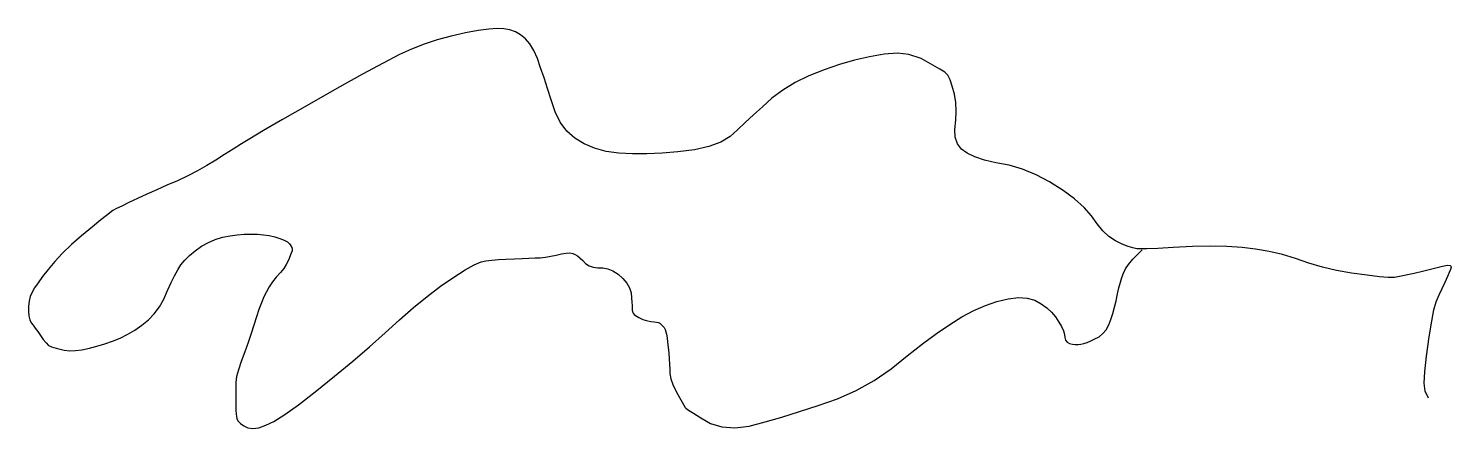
# Model space of a CAD drawing. Header units: metres. Extents: x -623 to 297, y 245420 to 245679.
import ezdxf

# ---------------------------------------------------------------- set-up
doc = ezdxf.new("R2010")
doc.units = ezdxf.units.M
doc.header["$MEASUREMENT"] = 0

msp = doc.modelspace()

# ---------------------------------------------------------------- linework, layer by layer
for points in [[(-33.51, 245652.71), (-45.73, 245659.62), (-53.54, 245662.27), (-61.03, 245662.97), (-69.54, 245662.47), (-79.09, 245660.78), (-88.73, 245658.53), (-98.46, 245655.7), (-108.3, 245652.31), (-118.23, 245648.35), (-127.2, 245643.98), (-135.2, 245639.19), (-142.23, 245633.99), (-148.3, 245628.37), (-154.02, 245623.07), (-159.4, 245618.09), (-164.42, 245613.43), (-169.09, 245609.08), (-175.28, 245605.49), (-182.97, 245602.67), (-192.17, 245600.6), (-202.88, 245599.31), (-213.14, 245598.43), (-222.94, 245597.98), (-232.29, 245597.94), (-241.18, 245598.33), (-249.36, 245599.53), (-256.83, 245601.55), (-263.58, 245604.37), (-269.62, 245608), (-274.76, 245612.66), (-279.01, 245618.34), (-282.37, 245625.05), (-284.84, 245632.77), (-287.22, 245640.09), (-289.5, 245646.99), (-291.7, 245653.49), (-293.81, 245659.57), (-296.16, 245664.75), (-298.74, 245669.03), (-301.55, 245672.4), (-304.61, 245674.87), (-307.95, 245676.77), (-311.58, 245678.1), (-315.51, 245678.86), (-319.73, 245679.06), (-325.25, 245678.68), (-332.06, 245677.74), (-340.18, 245676.23), (-349.59, 245674.15), (-358.57, 245671.7), (-367.1, 245668.88), (-375.2, 245665.68), (-382.86, 245662.11), (-393.44, 245656.69), (-406.95, 245649.4), (-423.37, 245640.26), (-442.71, 245629.27), (-458.55, 245620.17), (-470.88, 245612.98), (-479.71, 245607.68), (-485.02, 245604.29), (-490.45, 245600.85), (-496, 245597.38), (-501.66, 245593.88), (-507.43, 245590.33), (-513.48, 245586.93), (-519.81, 245583.66), (-526.42, 245580.53), (-533.31, 245577.54), (-539.91, 245574.63), (-546.23, 245571.79), (-552.26, 245569.02), (-558.01, 245566.32), (-562.55, 245564.14), (-565.88, 245562.47), (-568.24, 245561.14), (-570.31, 245559.69)], [(263.55, 245518.5), (260.31, 245517.8), (256.36, 245517.83), (250.61, 245518.35), (242.7, 245519.3), (232.64, 245520.66), (222.98, 245522.43), (213.73, 245524.6), (204.89, 245527.18), (196.45, 245530.17), (187.92, 245532.67), (179.3, 245534.69), (170.6, 245536.23), (161.8, 245537.29), (152.07, 245537.91), (141.4, 245538.11), (129.79, 245537.88), (117.25, 245537.23), (107.38, 245536.75), (100.17, 245536.46), (95.63, 245536.35), (93.76, 245536.42), (91.26, 245536.98), (88.12, 245538.02), (84.34, 245539.55), (79.92, 245541.56), (75.74, 245544.4), (71.78, 245548.07), (68.04, 245552.57), (64.54, 245557.89), (59.72, 245563.28), (53.58, 245568.73), (46.14, 245574.25), (37.37, 245579.83), (28.64, 245584.41), (19.94, 245587.98), (11.28, 245590.54), (2.64, 245592.1), (-4.76, 245593.92), (-10.93, 245596), (-15.86, 245598.33), (-19.56, 245600.93), (-22.14, 245604.37), (-23.6, 245608.64), (-23.94, 245613.76), (-23.16, 245619.71), (-22.94, 245625.48), (-23.26, 245631.05), (-24.14, 245636.44), (-25.56, 245641.63), (-27, 245645.73), (-28.44, 245648.74), (-30.25, 245650.86), (-33.51, 245652.71)], [(-570.31, 245559.69), (-570.48, 245559.57), (-572.36, 245558.06), (-576, 245555.11), (-581.43, 245550.73), (-588.63, 245544.89), (-595.11, 245539.21), (-600.85, 245533.67), (-605.86, 245528.28), (-610.14, 245523.04), (-613.74, 245518.44), (-616.67, 245514.48), (-618.92, 245511.15), (-620.49, 245508.47), (-621.66, 245505.61), (-622.45, 245502.57), (-622.84, 245499.35), (-622.84, 245495.96), (-622.54, 245493.02), (-621.93, 245490.54), (-621.02, 245488.52), (-619.8, 245486.95), (-618.42, 245485.08), (-616.86, 245482.91), (-615.13, 245480.45), (-613.23, 245477.69), (-611.46, 245475.53), (-609.82, 245473.97), (-607.97, 245472.92), (-604.87, 245472.12)], [(-604.87, 245472.12), (-599.65, 245470.76), (-596.12, 245470.4), (-592.53, 245470.57), (-588.3, 245471.15), (-583.44, 245472.11), (-578.53, 245473.35), (-573.57, 245474.87), (-568.55, 245476.67), (-563.49, 245478.74), (-558.63, 245481.15), (-553.97, 245483.9), (-549.51, 245486.98), (-545.26, 245490.4), (-541.47, 245494.37), (-538.16, 245498.89), (-535.31, 245503.96), (-532.93, 245509.58), (-530.64, 245514.6), (-528.43, 245519), (-526.32, 245522.8), (-524.29, 245525.99), (-521.73, 245529.12), (-518.65, 245532.18), (-515.02, 245535.18), (-510.87, 245538.12), (-506.54, 245540.55), (-502.04, 245542.47), (-497.35, 245543.89), (-492.49, 245544.8), (-487.8, 245545.46), (-483.3, 245545.87), (-478.97, 245546.02), (-474.82, 245545.92), (-470.87, 245545.59), (-467.12, 245545.03), (-463.57, 245544.25), (-460.23, 245543.23), (-457.52, 245542.15), (-455.44, 245540.98), (-454, 245539.74), (-453.19, 245538.42), (-452.65, 245537.26), (-452.37, 245536.26), (-452.42, 245535.25), (-452.99, 245533.71)], [(-452.99, 245533.71), (-454.7, 245529.1), (-456.12, 245526.31), (-457.81, 245523.82), (-459.98, 245521.1), (-462.61, 245518.17), (-464.99, 245515.12), (-467.12, 245511.95), (-468.99, 245508.67), (-470.61, 245505.28), (-472.23, 245501.43), (-473.85, 245497.12), (-475.47, 245492.36), (-477.09, 245487.15), (-478.89, 245481.66), (-480.87, 245475.9), (-483.02, 245469.87), (-485.35, 245463.56), (-487.09, 245458.24), (-488.23, 245453.9), (-488.78, 245449.94), (-488.7, 245444.59)], [(-488.7, 245444.59), (-488.67, 245442.42), (-488.66, 245440.8), (-488.68, 245439), (-488.72, 245436.79), (-488.77, 245434.15), (-488.73, 245431.8), (-488.6, 245429.72), (-488.39, 245427.92), (-488.08, 245426.4), (-487.2, 245424.91), (-485.74, 245423.44), (-483.69, 245421.99), (-481.07, 245420.57), (-477.81, 245420.14), (-473.91, 245420.7), (-469.37, 245422.25), (-464.19, 245424.79), (-457.15, 245429.24), (-448.26, 245435.59), (-437.51, 245443.85), (-424.9, 245454.01), (-413.15, 245463.76), (-402.25, 245473.09), (-392.21, 245482.01), (-383.02, 245490.51), (-373.99, 245498.38), (-365.09, 245505.61), (-356.35, 245512.21), (-347.75, 245518.17), (-340.51, 245522.78), (-334.65, 245526.06), (-330.16, 245527.99), (-327.03, 245528.57), (-323.31, 245529.06), (-319.01, 245529.45), (-314.13, 245529.75), (-308.66, 245529.94), (-303.7, 245530.14), (-299.25, 245530.33), (-295.32, 245530.53), (-291.9, 245530.72), (-288.48, 245531.09), (-285.05, 245531.63), (-281.63, 245532.34), (-278.21, 245533.22), (-275.28, 245533.7), (-272.84, 245533.8), (-270.88, 245533.51), (-269.42, 245532.83), (-267.85, 245531.82), (-266.19, 245530.5), (-264.43, 245528.87), (-262.58, 245526.91), (-260.35, 245525.47), (-257.76, 245524.54), (-254.81, 245524.13), (-251.49, 245524.23), (-248.19, 245523.59), (-244.91, 245522.22), (-241.66, 245520.12), (-238.44, 245517.29), (-235.95, 245514.33), (-234.19, 245511.25), (-233.16, 245508.05), (-232.87, 245504.73), (-232.65, 245501.94), (-232.51, 245499.68), (-232.45, 245497.94), (-232.46, 245496.74), (-232.25, 245495.68), (-231.81, 245494.75), (-231.14, 245493.96), (-230.25, 245493.3), (-229.24, 245492.65), (-228.12, 245492.01), (-226.89, 245491.38), (-225.54, 245490.76), (-224.01, 245490.23), (-222.3, 245489.79), (-220.41, 245489.44), (-218.34, 245489.18), (-216.76, 245488.97), (-215.68, 245488.8), (-215.06, 245488.65), (-214.85, 245488.46)], [(-198.15, 245433.8), (-197.86, 245433.29), (-196.15, 245432.12), (-192.91, 245430.1), (-188.11, 245427.18), (-181.76, 245423.37), (-174.43, 245421.2), (-166.12, 245420.66), (-156.84, 245421.76), (-146.58, 245424.5), (-135.73, 245427.62), (-124.3, 245431.14), (-112.28, 245435.05), (-99.67, 245439.35), (-87.6, 245444.73), (-76.07, 245451.18), (-65.07, 245458.7), (-54.62, 245467.3), (-44.82, 245474.97), (-35.68, 245481.71), (-27.21, 245487.53), (-19.39, 245492.42), (-11.69, 245496.52), (-4.12, 245499.84), (3.33, 245502.38), (10.66, 245504.14), (17.19, 245504.88), (22.9, 245504.58), (27.81, 245503.26), (31.92, 245500.92), (35.53, 245498.33), (38.66, 245495.49), (41.3, 245492.42), (43.45, 245489.09), (45.11, 245486.09), (46.28, 245483.4), (46.97, 245481.03), (47.16, 245478.98), (47.77, 245477.32), (48.8, 245476.05), (50.24, 245475.17), (52.1, 245474.68), (53.96, 245474.43), (55.81, 245474.43), (57.67, 245474.68), (59.53, 245475.17), (61.63, 245475.9), (63.97, 245476.88), (66.56, 245478.1), (69.4, 245479.56), (71.86, 245481.57), (73.96, 245484.11), (75.7, 245487.19), (77.07, 245490.8), (78.31, 245494.61), (79.44, 245498.62), (80.45, 245502.82), (81.33, 245507.22), (82.24, 245511.2), (83.18, 245514.78), (84.14, 245517.95), (85.13, 245520.71), (86.54, 245523.47), (88.36, 245526.23), (91.24, 245529.68), (97.19, 245535.88)], [(289.34, 245506.74), (293.07, 245514.84), (294.85, 245518.8), (295.94, 245521.32), (296.74, 245523.29), (297.26, 245524.72), (296.56, 245525.5), (294.65, 245525.63), (291.52, 245525.11), (287.17, 245523.94), (282.84, 245522.83), (278.53, 245521.79), (273.17, 245520.57), (263.55, 245518.5)], [(282.46, 245439.87), (280.12, 245444.4), (279.54, 245449.58), (279.93, 245456.91), (281.03, 245466.91), (282.85, 245479.57), (284.45, 245489.57), (285.83, 245496.93), (287.22, 245502.14), (289.34, 245506.74)], [(-214.85, 245488.46), (-212.87, 245486.67), (-211.88, 245485.46), (-211.25, 245484.23), (-210.73, 245482.79), (-210.34, 245481.13), (-209.95, 245478.91), (-209.56, 245476.12), (-209.17, 245472.77), (-208.78, 245468.86), (-208.49, 245465.2), (-208.29, 245461.78), (-208.19, 245458.6), (-208.19, 245455.67), (-207.57, 245452.38), (-206.31, 245448.73), (-203.8, 245443.63), (-198.15, 245433.8)]]:
    msp.add_lwpolyline(points)

doc.saveas('drawing.dxf')
